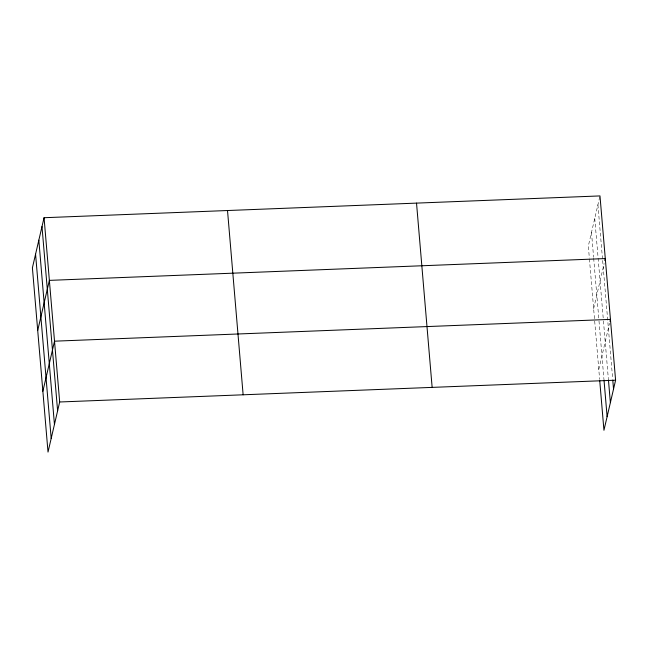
<?xml version="1.0" encoding="UTF-8"?>
<svg xmlns="http://www.w3.org/2000/svg" width="648" height="648" viewBox="0 0 648 648"><rect width="100%" height="100%" fill="white"/><g stroke="black" fill="none" stroke-linecap="round" stroke-linejoin="round"><path stroke-width="0.49" stroke-dasharray="3.24 2.43" d="M599.748 196.911L588.327 246.013L589.34 257.945M593.633 308.667L604.147 263.501M598.793 369.473L609.533 323.32M597.918 204.784L602.551 259.484M602.64 260.48L612.692 379.088M594.751 218.392L598.039 257.175M598.128 258.171L603.361 319.918M603.442 320.914L608.342 378.732M591.494 232.405L593.6 257.272M593.681 258.26L598.914 319.982M598.995 320.979L603.895 378.796M589.421 258.941L599.635 379.436"/><path stroke-width="0.97" d="M44.056 217.72L32.4 267.81L48.017 452.077L59.673 401.987L44.056 217.72L599.983 195.923L615.6 380.19L603.944 430.28L599.716 380.441M37.714 330.456L49.37 280.373L605.289 258.576L604.835 260.545M42.865 391.262L54.521 341.18L610.448 319.383L609.987 321.351M59.673 401.987L615.6 380.19M612.781 380.084L613.535 389.051M608.432 379.728L610.375 402.659M603.985 379.793L607.111 416.672M416.526 203.116L432.143 387.383M227.513 210.527L243.13 394.794M41.99 226.581L57.615 410.848M38.831 240.189L54.448 424.456M35.567 254.202L51.184 438.469"/></g></svg>
